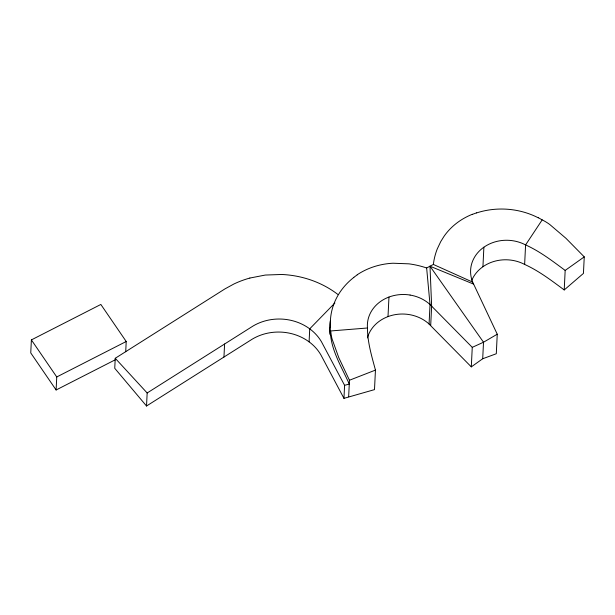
<?xml version="1.0" encoding="UTF-8"?>
<svg xmlns="http://www.w3.org/2000/svg" width="615" height="615" viewBox="0 0 615 615"><rect width="100%" height="100%" fill="white"/><g stroke="black" fill="none" stroke-linecap="round" stroke-linejoin="round"><path stroke-width="0.92" d="M410.082 295.039A36.6 31.826 2.8 0 0 388.964 297.045A36.37 31.619 2.8 0 0 367.455 328.003C367.493 342.371 371.775 356.339 375.45 370.099L374.497 389.626L343.954 398.359L320.984 355.086A38.422 33.41 2.8 0 0 320.592 354.409A46.894 40.775 2.8 0 0 309.091 341.84L309.729 328.825L334.883 303.011M125.714 351.734L126.213 341.502L100.845 304.448L31.388 339.903L30.75 352.925L56.111 389.979L115.412 359.714M56.111 389.979L56.749 376.957L31.388 339.903M249.859 278.049A90.697 78.866 2.8 0 0 233.931 283.984L224.959 288.889L115.236 358.284L114.744 368.293L146.524 406.008L252.404 339.057A46.709 40.613 2.8 0 1 263.758 334.145A46.663 40.575 2.8 0 1 309.076 341.855M146.524 406.008L147.162 392.977L115.236 358.284M223.96 357.031L224.59 344.008M343.954 398.359L344.592 385.336L349.266 384.029C341.248 365.963 329.256 347.598 330.34 326.988M348.651 396.76L349.458 380.239L338.765 357.63L332.077 338.988A59.232 51.506 2.8 0 1 331.685 337.397A52.613 45.748 2.8 0 1 330.962 332.976L330.762 330.955L367.439 328.003M388.011 316.579L388.964 297.045M471.805 280.263A36.485 31.726 2.8 0 1 482.936 266.726L483.882 247.184A36.6 31.826 2.8 0 0 472.097 262.459A36.27 31.542 2.8 0 0 472.689 282.116L497.251 334.214L496.297 353.74L482.706 358.753L471.305 366.871L429.07 324.051L430.023 304.525L426.641 267.971L433.36 264.442A81.587 70.94 2.8 0 1 437.25 248.967L440.709 241.649L443.961 236.437A65.682 57.11 2.8 0 1 472.289 214.304M430.685 325.627L431.638 306.101L430 266.21L473.55 284.076M471.305 366.871L472.259 347.344L430.023 304.525A36.27 31.542 2.8 0 0 410.082 295.062M482.706 358.753L483.513 342.232L430 266.21M524.633 264.435L525.594 244.908L542.192 219.87L544.183 220.946A52.613 45.748 2.8 0 1 548.403 223.529A59.232 51.506 2.8 0 1 549.848 224.575L565.931 238.282L584.25 256.878L583.443 273.398L564.216 289.949C551.609 280.632 539.001 270.915 524.633 264.435A36.37 31.619 2.8 0 0 482.944 266.733M564.216 289.949L565.17 270.423L584.25 256.878M353.771 277.365L357.261 274.844M147.162 392.977L253.034 326.035A46.709 40.613 2.8 0 1 264.396 321.115A46.663 40.575 2.8 0 1 309.714 328.833A46.894 40.775 2.8 0 1 320.961 340.941A39.698 34.517 2.8 0 1 321.622 342.063L344.592 385.336M497.251 334.214L483.513 342.232L472.259 347.344M56.749 376.957L126.213 341.502M349.458 380.239L375.45 370.099M472.335 214.381L476.54 212.867M249.859 278.049L265.311 275.051L281.685 274.475A90.697 78.866 2.8 0 1 337.827 294.416M525.594 244.908C539.962 251.389 552.57 261.106 565.17 270.423M433.36 264.442L472.674 282.116M538.31 217.718L542.192 219.87M330.547 335.144L330.432 334.345M483.897 247.207A36.37 31.619 2.8 0 1 525.587 244.916M476.563 212.928A71.763 62.399 2.8 0 1 538.256 217.802M426.641 267.979A81.587 70.94 2.8 0 0 408.944 263.843L392.977 263.228A65.682 57.11 2.8 0 0 357.2 274.767M330.455 326.98A71.763 62.399 2.8 0 1 353.825 277.419M429.101 324.028A36.485 31.726 2.8 0 0 388.019 316.594A36.37 31.619 2.8 0 0 367.401 337.919M329.809 334.291A71.947 58.863 10.3 0 1 330.355 320.892"/></g></svg>
